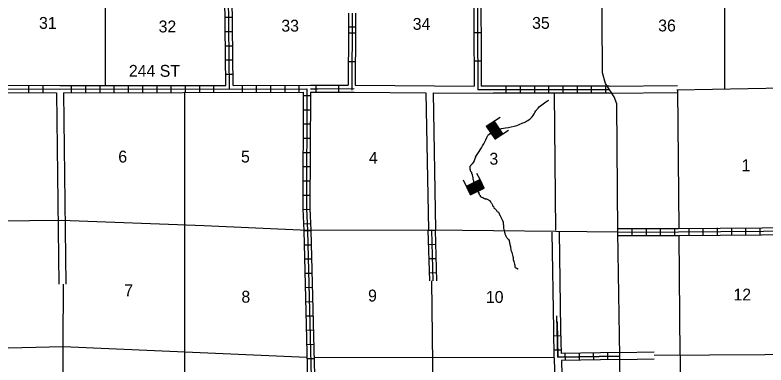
# Model space of a CAD drawing. Extents: x 1375158 to 1907859, y 15619447 to 16161288.
# Drawn here: x 1566498 to 1598163, y 16101734 to 16116485 of the extents above; entities that cross this region are included whole.
import ezdxf

# ---------------------------------------------------------------- set-up
doc = ezdxf.new("R2010")
doc.units = 0
for name, color, linetype in [('L11', 7, 'Continuous'), ('L13', 7, 'Continuous'), ('L14', 7, 'Continuous'), ('L3', 7, 'Continuous'), ('L30', 7, 'Continuous'), ('L4', 7, 'Continuous'), ('L6', 7, 'Continuous'), ('L8', 7, 'Continuous'), ('L9', 7, 'Continuous')]:
    doc.layers.add(name, color=color, linetype=linetype)

msp = doc.modelspace()

# ---------------------------------------------------------------- linework, layer by layer
at = {"layer": 'L11'}
for points in [[(1580843, 16113535), (1585860, 16113485)], [(1591551, 16113485), (1594431, 16113517)], [(1568244, 16113210), (1568343, 16105144)], [(1568544, 16113210), (1568643, 16105147)], [(1580802, 16113235), (1583827, 16113206)], [(1583827, 16113206), (1583927, 16107432)], [(1584127, 16113203), (1584227, 16107438)], [(1584127, 16113203), (1586679, 16113184)], [(1586679, 16113485), (1586160, 16113485)], [(1591551, 16113185), (1594434, 16113217)], [(1589212, 16103225), (1589151, 16107335)], [(1589514, 16103224), (1589451, 16107343)], [(1592001, 16102260), (1593443, 16102292)], [(1589235, 16102035), (1589360, 16097085)], [(1589543, 16101927), (1589660, 16097076)], [(1592010, 16101960), (1593453, 16101992)]]:
    msp.add_lwpolyline(points, dxfattribs=at)
at = {"layer": 'L13'}
for p, q in [((1570319, 16113512), (1570310, 16130877)), ((1596410, 16118535), (1596410, 16113359)), ((1573652, 16100152), (1573652, 16113218)), ((1589234, 16113185), (1589293, 16107418)), ((1601599, 16113452), (1594408, 16113323)), ((1594433, 16113323), (1594485, 16107493)), ((1594493, 16107193), (1594536, 16102151))]:
    msp.add_line(p, q, dxfattribs=at)
for points in [[(1584062, 16105282), (1584160, 16097168)], [(1568522, 16105146), (1568491, 16097594)], [(1578807, 16102048), (1568535, 16102502), (1563296, 16102377)], [(1593448, 16102144), (1605101, 16102218)], [(1594542, 16102151), (1594585, 16097109)], [(1589235, 16102035), (1579111, 16102043)]]:
    msp.add_lwpolyline(points, dxfattribs=at)
at = {"layer": 'L3'}
for points in [[(1585910, 16110493), (1586302, 16111135), (1586502, 16111477), (1586827, 16111652), (1587185, 16111727), (1587660, 16111835), (1587910, 16111935), (1588302, 16112193), (1588460, 16112443), (1588551, 16112560), (1589010, 16112902)], [(1585910, 16110493), (1585775, 16110208), (1585759, 16110192), (1585726, 16110175), (1585709, 16110142), (1585709, 16110126), (1585693, 16110109), (1585676, 16110076), (1585676, 16110043), (1585676, 16110010), (1585676, 16109977), (1585693, 16109960), (1585693, 16109927), (1585709, 16109894), (1585726, 16109878), (1585742, 16109861), (1585742, 16109812), (1585759, 16109795), (1585775, 16109762), (1585775, 16109729), (1585792, 16109680), (1585808, 16109630), (1585808, 16109597), (1585808, 16109564), (1585825, 16109514), (1585825, 16109481), (1585825, 16109432), (1585825, 16109399), (1585825, 16109366), (1585825, 16109333), (1585825, 16109283), (1585825, 16109266), (1585825, 16109250), (1585825, 16109233), (1585841, 16109217), (1585858, 16109217), (1585874, 16109200), (1585874, 16109184), (1585891, 16109167), (1585907, 16109151), (1585924, 16109151), (1585924, 16109134), (1585941, 16109118), (1585957, 16109101), (1585974, 16109085), (1585990, 16109068), (1586007, 16109052), (1586023, 16109035), (1586040, 16109019), (1586040, 16109002), (1586056, 16109002), (1586056, 16108986), (1586056, 16108969), (1586056, 16108953), (1586073, 16108936), (1586073, 16108920), (1586089, 16108903), (1586106, 16108886), (1586106, 16108870), (1586122, 16108837), (1586155, 16108820), (1586188, 16108804), (1586221, 16108787), (1586254, 16108771), (1586287, 16108754), (1586320, 16108738), (1586353, 16108738), (1586403, 16108721), (1586469, 16108688), (1586485, 16108672), (1586502, 16108672), (1586552, 16108606), (1586585, 16108556), (1586618, 16108506), (1586634, 16108457), (1586667, 16108407), (1586717, 16108325), (1586766, 16108292), (1586799, 16108242), (1586832, 16108209), (1586882, 16108176), (1586915, 16108110), (1586931, 16108060), (1586964, 16108011), (1586981, 16107961), (1587014, 16107912), (1587030, 16107862), (1587047, 16107829), (1587047, 16107812), (1587063, 16107796), (1587080, 16107779)], [(1587080, 16107779), (1587080, 16107763), (1587080, 16107730), (1587080, 16107664), (1587096, 16107598), (1587096, 16107565), (1587113, 16107449), (1587130, 16107383), (1587146, 16107284), (1587163, 16107234), (1587229, 16107102), (1587278, 16107052), (1587328, 16106986), (1587344, 16106920), (1587377, 16106772), (1587394, 16106672), (1587410, 16106573), (1587443, 16106474), (1587476, 16106359), (1587509, 16106259), (1587509, 16106177), (1587526, 16106094), (1587559, 16105978), (1587575, 16105912), (1587592, 16105846), (1587691, 16105780), (1587674, 16105780), (1587674, 16105797)]]:
    msp.add_spline(points, degree=3, dxfattribs=at)
at = {"layer": 'L4'}
for points in [[(1592001, 16102110), (1591918, 16107335), (1591868, 16112743), (1591768, 16113035), (1591401, 16113593), (1591268, 16114043), (1591243, 16118643), (1591269, 16123910)], [(1591918, 16107335), (1584060, 16107418), (1578827, 16107402), (1574469, 16107602), (1568444, 16107818), (1563102, 16107768), (1559461, 16107577)], [(1592085, 16094093), (1592060, 16096935), (1592001, 16102110)]]:
    msp.add_lwpolyline(points, dxfattribs=at)
at = {"layer": 'L6'}
for p, q in [((1586368, 16111793), (1586952, 16112177)), ((1586552, 16111918), (1586810, 16111868)), ((1586585, 16111935), (1586785, 16111902)), ((1586618, 16111960), (1586768, 16111927)), ((1586643, 16111977), (1586743, 16111952)), ((1586668, 16111993), (1586727, 16111985)), ((1586368, 16111793), (1586927, 16111685)), ((1586393, 16111768), (1586943, 16111660)), ((1586402, 16111810), (1586910, 16111710)), ((1586410, 16111743), (1586960, 16111627)), ((1586427, 16111835), (1586885, 16111743)), ((1586435, 16111702), (1586985, 16111593)), ((1586452, 16111677), (1587002, 16111568)), ((1586460, 16111852), (1586860, 16111785)), ((1586468, 16111652), (1587027, 16111535)), ((1586485, 16111618), (1587043, 16111510)), ((1586493, 16111877), (1586843, 16111810)), ((1586518, 16111893), (1586827, 16111835)), ((1587068, 16111477), (1587310, 16111635)), ((1586435, 16111427), (1586560, 16111510)), ((1586510, 16111585), (1587068, 16111477)), ((1586527, 16111560), (1587035, 16111460)), ((1586552, 16111535), (1587010, 16111443)), ((1586568, 16111493), (1586985, 16111418)), ((1586593, 16111460), (1586952, 16111402)), ((1586610, 16111435), (1586918, 16111377)), ((1586635, 16111410), (1586885, 16111360)), ((1586652, 16111377), (1586860, 16111335)), ((1586677, 16111343), (1586827, 16111318)), ((1586693, 16111318), (1586793, 16111293)), ((1586710, 16111293), (1586768, 16111277)), ((1586727, 16111260), (1586743, 16111260)), ((1586110, 16109552), (1585977, 16109810)), ((1585702, 16108902), (1585402, 16109527)), ((1585660, 16109002), (1585785, 16109393)), ((1585677, 16108968), (1585818, 16109410)), ((1585693, 16108935), (1585852, 16109427)), ((1585702, 16108902), (1585885, 16109443)), ((1585735, 16108918), (1585918, 16109452)), ((1585760, 16108935), (1585943, 16109468)), ((1585802, 16108952), (1585985, 16109485)), ((1585835, 16108968), (1586010, 16109502)), ((1585860, 16108985), (1586043, 16109518)), ((1585893, 16108993), (1586068, 16109535)), ((1585927, 16109018), (1586110, 16109552)), ((1585960, 16109027), (1586127, 16109518)), ((1585985, 16109043), (1586143, 16109493)), ((1586027, 16109060), (1586152, 16109460)), ((1586060, 16109085), (1586177, 16109427)), ((1586093, 16109093), (1586185, 16109393)), ((1585543, 16109227), (1585568, 16109285)), ((1585560, 16109193), (1585593, 16109293)), ((1585577, 16109168), (1585627, 16109310)), ((1585593, 16109135), (1585652, 16109327)), ((1585610, 16109102), (1585693, 16109343)), ((1585627, 16109060), (1585718, 16109360)), ((1585643, 16109035), (1585752, 16109377)), ((1586127, 16109110), (1586202, 16109360)), ((1586152, 16109127), (1586218, 16109327)), ((1586193, 16109143), (1586235, 16109293)), ((1586218, 16109160), (1586252, 16109260)), ((1586252, 16109177), (1586268, 16109227)), ((1586277, 16109193), (1586285, 16109202)), ((1586077, 16108918), (1586010, 16109060))]:
    msp.add_line(p, q, dxfattribs=at)
for points in [[(1586727, 16111260), (1586735, 16111252), (1587068, 16111477), (1586702, 16112018)], [(1586368, 16111793), (1586727, 16111260)], [(1586277, 16109193), (1586285, 16109193), (1586110, 16109552), (1585527, 16109260)], [(1585702, 16108902), (1586277, 16109193)]]:
    msp.add_lwpolyline(points, dxfattribs=at)
at = {"layer": 'L8'}
for p, q in [((1575660, 16116377), (1575360, 16116377)), ((1575669, 16115777), (1575369, 16115777)), ((1580860, 16115967), (1580560, 16115967)), ((1575677, 16115177), (1575377, 16115177)), ((1575677, 16114577), (1575377, 16114577)), ((1575685, 16113977), (1575385, 16113977)), ((1567085, 16113218), (1567085, 16113518)), ((1567685, 16113210), (1567685, 16113510)), ((1568885, 16113210), (1568885, 16113510)), ((1569485, 16113210), (1569485, 16113510)), ((1570085, 16113210), (1570085, 16113510)), ((1570685, 16113210), (1570685, 16113510)), ((1571285, 16113218), (1571285, 16113518)), ((1571885, 16113218), (1571885, 16113518)), ((1572485, 16113218), (1572485, 16113518)), ((1573085, 16113218), (1573085, 16113518)), ((1573685, 16113218), (1573685, 16113518)), ((1574285, 16113218), (1574285, 16113518)), ((1574885, 16113218), (1574885, 16113518)), ((1576085, 16113218), (1576085, 16113518)), ((1576685, 16113227), (1576685, 16113527)), ((1577285, 16113227), (1577285, 16113527)), ((1577885, 16113227), (1577885, 16113527)), ((1578485, 16113227), (1578485, 16113527)), ((1579198, 16113228), (1579197, 16113526)), ((1587210, 16113185), (1587210, 16113485)), ((1587810, 16113185), (1587810, 16113485)), ((1588410, 16113185), (1588410, 16113485)), ((1589010, 16113185), (1589010, 16113485)), ((1589610, 16113185), (1589610, 16113485)), ((1590210, 16113185), (1590210, 16113485)), ((1590810, 16113185), (1590810, 16113485)), ((1591410, 16113185), (1591410, 16113485)), ((1578652, 16113093), (1578952, 16113093)), ((1578652, 16112493), (1578952, 16112493)), ((1578643, 16111893), (1578943, 16111893)), ((1578643, 16111293), (1578943, 16111293)), ((1578643, 16110693), (1578943, 16110693)), ((1578643, 16110093), (1578943, 16110093)), ((1578635, 16109493), (1578935, 16109493)), ((1578635, 16108893), (1578935, 16108893)), ((1578635, 16108285), (1578935, 16108302)), ((1578660, 16107685), (1578960, 16107702)), ((1591918, 16107185), (1591918, 16107485)), ((1592518, 16107185), (1592518, 16107485)), ((1593118, 16107185), (1593118, 16107485)), ((1593718, 16107193), (1593718, 16107493)), ((1594318, 16107193), (1594318, 16107493)), ((1594918, 16107193), (1594918, 16107493)), ((1595518, 16107202), (1595518, 16107502)), ((1596118, 16107210), (1596118, 16107510)), ((1596718, 16107210), (1596718, 16107510)), ((1597318, 16107218), (1597318, 16107518)), ((1597918, 16107218), (1597918, 16107518)), ((1578677, 16107402), (1578977, 16107402)), ((1583910, 16107418), (1584210, 16107418)), ((1578693, 16106802), (1578993, 16106802)), ((1583927, 16106818), (1584227, 16106827)), ((1583943, 16106218), (1584243, 16106227)), ((1578710, 16106202), (1579010, 16106202)), ((1578718, 16105602), (1579018, 16105610)), ((1583960, 16105618), (1584260, 16105627)), ((1578735, 16105002), (1579035, 16105010)), ((1578752, 16104402), (1579052, 16104410)), ((1578768, 16103802), (1579068, 16103810)), ((1578777, 16103202), (1579077, 16103210)), ((1589518, 16102961), (1589220, 16102954)), ((1578793, 16102602), (1579093, 16102610)), ((1589531, 16102364), (1589233, 16102358)), ((1589687, 16102220), (1589692, 16101922)), ((1590283, 16102230), (1590288, 16101932)), ((1590880, 16102240), (1590885, 16101942)), ((1591476, 16102250), (1591481, 16101952)), ((1578810, 16102002), (1579110, 16102010))]:
    msp.add_line(p, q, dxfattribs=at)
for points in [[(1575544, 16113377), (1575485, 16118668)], [(1575394, 16113518), (1575335, 16118543)], [(1575694, 16113518), (1575635, 16118535)], [(1580560, 16116560), (1580556, 16115906)], [(1580860, 16116560), (1580856, 16115906)], [(1562374, 16113543), (1568394, 16113510), (1575394, 16113518)], [(1575694, 16113518), (1578952, 16113527)], [(1578952, 16113527), (1579266, 16113528)], [(1562286, 16113393), (1568394, 16113360), (1578802, 16113377), (1578785, 16108310), (1578827, 16107402)], [(1563236, 16113235), (1568244, 16113210)], [(1568544, 16113210), (1578652, 16113227), (1578635, 16108310), (1578677, 16107393)], [(1578952, 16113227), (1578935, 16108310), (1578977, 16107410)], [(1578951, 16113377), (1579266, 16113378)], [(1578952, 16113227), (1579266, 16113228)], [(1591551, 16113335), (1586010, 16113335)], [(1591551, 16113485), (1586679, 16113485)], [(1591551, 16113185), (1586679, 16113185)], [(1591918, 16107335), (1594468, 16107343), (1605209, 16107427), (1610509, 16107518), (1615767, 16107585), (1621034, 16107610), (1626342, 16107635)], [(1591918, 16107335), (1594468, 16107343), (1605209, 16107427), (1610509, 16107518), (1615767, 16107585), (1621034, 16107610), (1626342, 16107635)], [(1591918, 16107485), (1594468, 16107493), (1605051, 16107568)], [(1578677, 16107402), (1578927, 16097135), (1584035, 16096852)], [(1578827, 16107402), (1579077, 16097277), (1584185, 16096993), (1589510, 16096926), (1594768, 16096960)], [(1578977, 16107402), (1579227, 16097418), (1584193, 16097143), (1589360, 16097085)], [(1583910, 16107418), (1583968, 16105285)], [(1584060, 16107418), (1584118, 16105285)], [(1584210, 16107418), (1584268, 16105285)], [(1591918, 16107185), (1594468, 16107193), (1599734, 16107235)], [(1589357, 16103554), (1589388, 16102066), (1592004, 16102110)], [(1589235, 16102035), (1589212, 16103225)], [(1592001, 16102260), (1589535, 16102218), (1589514, 16103224)], [(1592001, 16101960), (1589543, 16101927)]]:
    msp.add_lwpolyline(points, dxfattribs=at)
at = {"layer": 'L9'}
for p, q in [((1580852, 16115718), (1580552, 16115718)), ((1586152, 16115735), (1585852, 16115735)), ((1580852, 16114518), (1580552, 16114518)), ((1586152, 16114535), (1585852, 16114535)), ((1580152, 16113235), (1580152, 16113535))]:
    msp.add_line(p, q, dxfattribs=at)
for points in [[(1585985, 16118677), (1586010, 16113335)], [(1585835, 16118502), (1585860, 16113485)], [(1586135, 16118502), (1586160, 16113485)], [(1580710, 16116560), (1580693, 16113318)], [(1580556, 16115906), (1580543, 16113535)], [(1580856, 16115906), (1580843, 16113535)], [(1579266, 16113528), (1580543, 16113535)], [(1578952, 16113377), (1580802, 16113385)], [(1579266, 16113228), (1580802, 16113235)], [(1592001, 16102110), (1589385, 16102068), (1589351, 16103802)]]:
    msp.add_lwpolyline(points, dxfattribs=at)

# ---------------------------------------------------------------- texts
at = {"layer": 'L14'}
for s, p in [('31', (1567510, 16115902)), ('34', (1583268, 16115860)), ('35', (1588302, 16115902)), ('32', (1572552, 16115752)), ('33', (1577727, 16115785)), ('36', (1593618, 16115793)), ('6', (1570852, 16110268)), ('5', (1576027, 16110268)), ('4', (1581418, 16110218)), ('3', (1586502, 16110177)), ('1', (1597135, 16109902)), ('7', (1571102, 16104627)), ('12', (1596793, 16104452)), ('8', (1576044, 16104360)), ('9', (1581385, 16104410)), ('10', (1586352, 16104352))]:
    msp.add_text(s, height=500, rotation=0, dxfattribs=at).set_placement(p)
at = {"layer": 'L30'}
msp.add_text('244 ST', height=500, rotation=0, dxfattribs=at).set_placement((1571298, 16113882))

doc.saveas('drawing.dxf')
